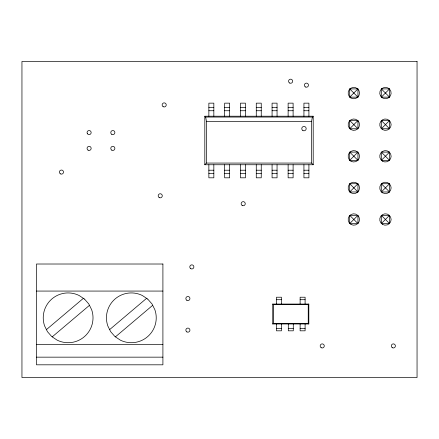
<?xml version="1.0" encoding="UTF-8"?>
<svg xmlns="http://www.w3.org/2000/svg" width="439" height="439" viewBox="0 0 439 439"><rect width="100%" height="100%" fill="white"/><g stroke="black" fill="none" stroke-linecap="round" stroke-linejoin="round"><path stroke-width="0.66" d="M313.205 164.746L311.525 163.067L311.525 121.515L312.365 117.054L313.205 116.214L313.205 164.746L204.815 164.746L204.815 116.214L313.205 116.214M357.95 88.897L349.702 97.145L349.702 88.897L357.95 88.897L357.95 97.145L349.702 97.145M357.95 120.505L349.702 128.753L349.702 120.505L357.95 120.505L357.95 128.753L349.702 128.753M389.558 88.897L381.31 97.145L381.31 88.897L389.558 88.897L389.558 97.145L381.31 97.145M357.95 152.113L349.702 160.361L349.702 152.113L357.95 152.113L357.95 160.361L349.702 160.361M389.558 120.505L381.31 128.753L381.31 120.505L389.558 120.505L389.558 128.753L381.31 128.753M357.95 183.721L349.702 191.969L349.702 183.721L357.95 183.721L357.95 191.969L349.702 191.969M389.558 152.113L381.31 160.361L381.31 152.113L389.558 152.113L389.558 160.361L381.31 160.361M357.95 215.329L349.702 223.577L349.702 215.329L357.95 215.329L357.95 223.577L349.702 223.577M389.558 183.721L381.31 191.969L381.31 183.721L389.558 183.721L389.558 191.969L381.31 191.969M389.558 215.329L381.31 223.577L381.31 215.329L389.558 215.329L389.558 223.577L381.31 223.577M204.815 164.746L206.495 163.067L311.525 163.067M272.745 323.977L273.343 323.378L308.238 323.378L308.831 323.977L308.831 304.062L272.745 304.062L272.745 323.977L308.831 323.977M272.745 304.062L273.343 304.661L308.238 304.661L308.831 304.062M46.43 329.607L83.377 298.328M52.208 336.867L89.474 305.319M109.64 329.607L146.588 298.328M115.424 336.867L152.684 305.319M208.86 107.473L213.837 107.473M224.664 107.473L229.641 107.473M240.468 107.473L245.445 107.473M256.272 107.473L261.249 107.473M272.076 107.473L277.053 107.473M288.127 107.473L293.109 107.473M303.931 107.473L308.913 107.473M208.86 110.738L213.837 110.738M224.664 110.738L229.641 110.738M240.468 110.738L245.445 110.738M256.272 110.738L261.249 110.738M272.076 110.738L277.053 110.738M288.127 110.738L293.109 110.738M303.931 110.738L308.913 110.738M204.815 116.214L205.655 117.054L312.365 117.054M205.655 117.054L206.495 121.515L311.525 121.515M208.86 170.222L213.837 170.222M224.664 170.222L229.641 170.222M240.468 170.222L245.445 170.222M256.272 170.222L261.249 170.222M272.076 170.222L277.053 170.222M288.127 170.222L293.109 170.222M303.931 170.222L308.913 170.222M208.86 173.487L213.837 173.487M224.664 173.487L229.641 173.487M240.468 173.487L245.445 173.487M256.272 173.487L261.249 173.487M272.076 173.487L277.053 173.487M288.127 173.487L293.109 173.487M303.931 173.487L308.913 173.487M36.486 291.068L162.907 291.068M276.477 299.705L281.454 299.705M300.122 299.705L305.1 299.705M276.477 328.328L281.454 328.328M288.302 328.328L293.279 328.328M300.122 328.328L305.1 328.328M36.486 344.571L162.907 344.571M36.486 357.159L162.907 357.159M389.558 97.145L381.31 88.897M357.95 97.145L349.702 88.897M389.558 128.753L381.31 120.505M357.95 128.753L349.702 120.505M389.558 160.361L381.31 152.113M357.95 160.361L349.702 152.113M389.558 191.969L381.31 183.721M357.95 191.969L349.702 183.721M389.558 223.577L381.31 215.329M357.95 223.577L349.702 215.329M308.913 116.214L308.913 103.149L303.931 103.149L303.931 116.214M308.913 164.746L308.913 177.811L303.931 177.811L303.931 164.746M308.238 304.661L308.238 323.378M305.1 304.062L305.1 297.219L300.122 297.219L300.122 304.062M305.1 323.977L305.1 330.819L300.122 330.819L300.122 323.977M293.279 323.977L293.279 330.819L288.302 330.819L288.302 323.977M293.109 116.214L293.109 103.149L288.127 103.149L288.127 116.214M293.109 164.746L293.109 177.811L288.127 177.811L288.127 164.746M281.454 304.062L281.454 297.219L276.477 297.219L276.477 304.062M281.454 323.977L281.454 330.819L276.477 330.819L276.477 323.977M277.053 116.214L277.053 103.149L272.076 103.149L272.076 116.214M277.053 164.746L277.053 177.811L272.076 177.811L272.076 164.746M273.343 304.661L273.343 323.378M261.249 116.214L261.249 103.149L256.272 103.149L256.272 116.214M261.249 164.746L261.249 177.811L256.272 177.811L256.272 164.746M245.445 116.214L245.445 103.149L240.468 103.149L240.468 116.214M245.445 164.746L245.445 177.811L240.468 177.811L240.468 164.746M229.641 116.214L229.641 103.149L224.664 103.149L224.664 116.214M229.641 164.746L229.641 177.811L224.664 177.811L224.664 164.746M213.837 116.214L213.837 103.149L208.86 103.149L208.86 116.214M213.837 164.746L213.837 177.811L208.86 177.811L208.86 164.746M206.495 121.515L206.495 163.067M417.05 61.46L21.95 61.46L21.95 377.54L417.05 377.54L417.05 61.46M162.907 264.015L36.486 264.015L36.486 364.814L162.907 364.814L162.907 264.015M147.729 299.091L142.324 295.485A24.886 24.886 0 0 0 107.78 325.848L110.661 331.67L114.952 336.554L120.357 340.154A24.886 24.886 0 0 0 154.901 309.791L152.02 303.969L147.729 299.091M84.518 299.091L79.108 295.485A24.886 24.886 0 0 0 44.569 325.848L47.45 331.67L51.742 336.554L57.147 340.154A24.886 24.886 0 0 0 91.685 309.791L88.804 303.969L84.518 299.091M305.396 86.944A2.052 2.052 0 0 0 308.474 85.166A2.052 2.052 0 0 0 305.396 83.388A2.052 2.052 0 0 0 305.396 86.944M321.2 347.71A2.052 2.052 0 0 0 324.278 345.932A2.052 2.052 0 0 0 321.2 344.154A2.052 2.052 0 0 0 321.2 347.71M163.16 106.693A2.052 2.052 0 0 0 166.238 104.916A2.052 2.052 0 0 0 163.16 103.138A2.052 2.052 0 0 0 163.16 106.693M190.811 268.69A2.052 2.052 0 0 0 193.89 266.912A2.052 2.052 0 0 0 190.811 265.134A2.052 2.052 0 0 0 190.811 268.69M392.318 347.71A2.052 2.052 0 0 0 395.396 345.932A2.052 2.052 0 0 0 392.318 344.154A2.052 2.052 0 0 0 392.318 347.71M60.434 173.866A2.052 2.052 0 0 0 63.512 172.088A2.052 2.052 0 0 0 60.434 170.31A2.052 2.052 0 0 0 60.434 173.866M289.592 82.998A2.052 2.052 0 0 0 292.67 81.22A2.052 2.052 0 0 0 289.592 79.443A2.052 2.052 0 0 0 289.592 82.998M159.214 197.572A2.052 2.052 0 0 0 162.293 195.794A2.052 2.052 0 0 0 159.214 194.016A2.052 2.052 0 0 0 159.214 197.572M186.866 300.298A2.052 2.052 0 0 0 189.944 298.52A2.052 2.052 0 0 0 186.866 296.742A2.052 2.052 0 0 0 186.866 300.298M186.866 331.906A2.052 2.052 0 0 0 189.944 330.128A2.052 2.052 0 0 0 186.866 328.35A2.052 2.052 0 0 0 186.866 331.906M87.334 133.604A2.052 2.052 0 0 0 90.889 133.604A2.052 2.052 0 0 0 89.112 130.526A2.052 2.052 0 0 0 87.334 133.604M88.085 150.16A2.052 2.052 0 0 0 91.164 148.382A2.052 2.052 0 0 0 88.085 146.604A2.052 2.052 0 0 0 88.085 150.16M111.802 150.16A2.052 2.052 0 0 0 114.881 148.382A2.052 2.052 0 0 0 111.802 146.604A2.052 2.052 0 0 0 111.802 150.16M111.802 134.356A2.052 2.052 0 0 0 114.881 132.578A2.052 2.052 0 0 0 111.802 130.8A2.052 2.052 0 0 0 111.802 134.356M242.18 205.474A2.052 2.052 0 0 0 245.258 203.696A2.052 2.052 0 0 0 242.18 201.918A2.052 2.052 0 0 0 242.18 205.474M350.991 97.996A5.685 5.685 0 0 0 359.519 93.068A5.685 5.685 0 0 0 350.991 88.14A5.685 5.685 0 0 0 350.991 97.996M380.514 95.911A5.685 5.685 0 0 0 390.37 95.911A5.685 5.685 0 0 0 385.442 87.383A5.685 5.685 0 0 0 380.514 95.911M350.991 129.604A5.685 5.685 0 0 0 359.519 124.676A5.685 5.685 0 0 0 350.991 119.748A5.685 5.685 0 0 0 350.991 129.604M382.599 129.604A5.685 5.685 0 0 0 391.127 124.676A5.685 5.685 0 0 0 382.599 119.748A5.685 5.685 0 0 0 382.599 129.604M350.991 161.212A5.685 5.685 0 0 0 359.519 156.284A5.685 5.685 0 0 0 350.991 151.356A5.685 5.685 0 0 0 350.991 161.212M382.599 161.212A5.685 5.685 0 0 0 391.127 156.284A5.685 5.685 0 0 0 382.599 151.356A5.685 5.685 0 0 0 382.599 161.212M350.991 192.82A5.685 5.685 0 0 0 359.519 187.892A5.685 5.685 0 0 0 350.991 182.964A5.685 5.685 0 0 0 350.991 192.82M382.599 192.82A5.685 5.685 0 0 0 391.127 187.892A5.685 5.685 0 0 0 382.599 182.964A5.685 5.685 0 0 0 382.599 192.82M350.991 224.428A5.685 5.685 0 0 0 359.519 219.5A5.685 5.685 0 0 0 350.991 214.572A5.685 5.685 0 0 0 350.991 224.428M382.599 224.428A5.685 5.685 0 0 0 391.127 219.5A5.685 5.685 0 0 0 382.599 214.572A5.685 5.685 0 0 0 382.599 224.428M302.877 130.531A2.2 2.2 0 0 0 306.181 128.622A2.2 2.2 0 0 0 302.877 126.717A2.2 2.2 0 0 0 302.877 130.531"/></g></svg>
